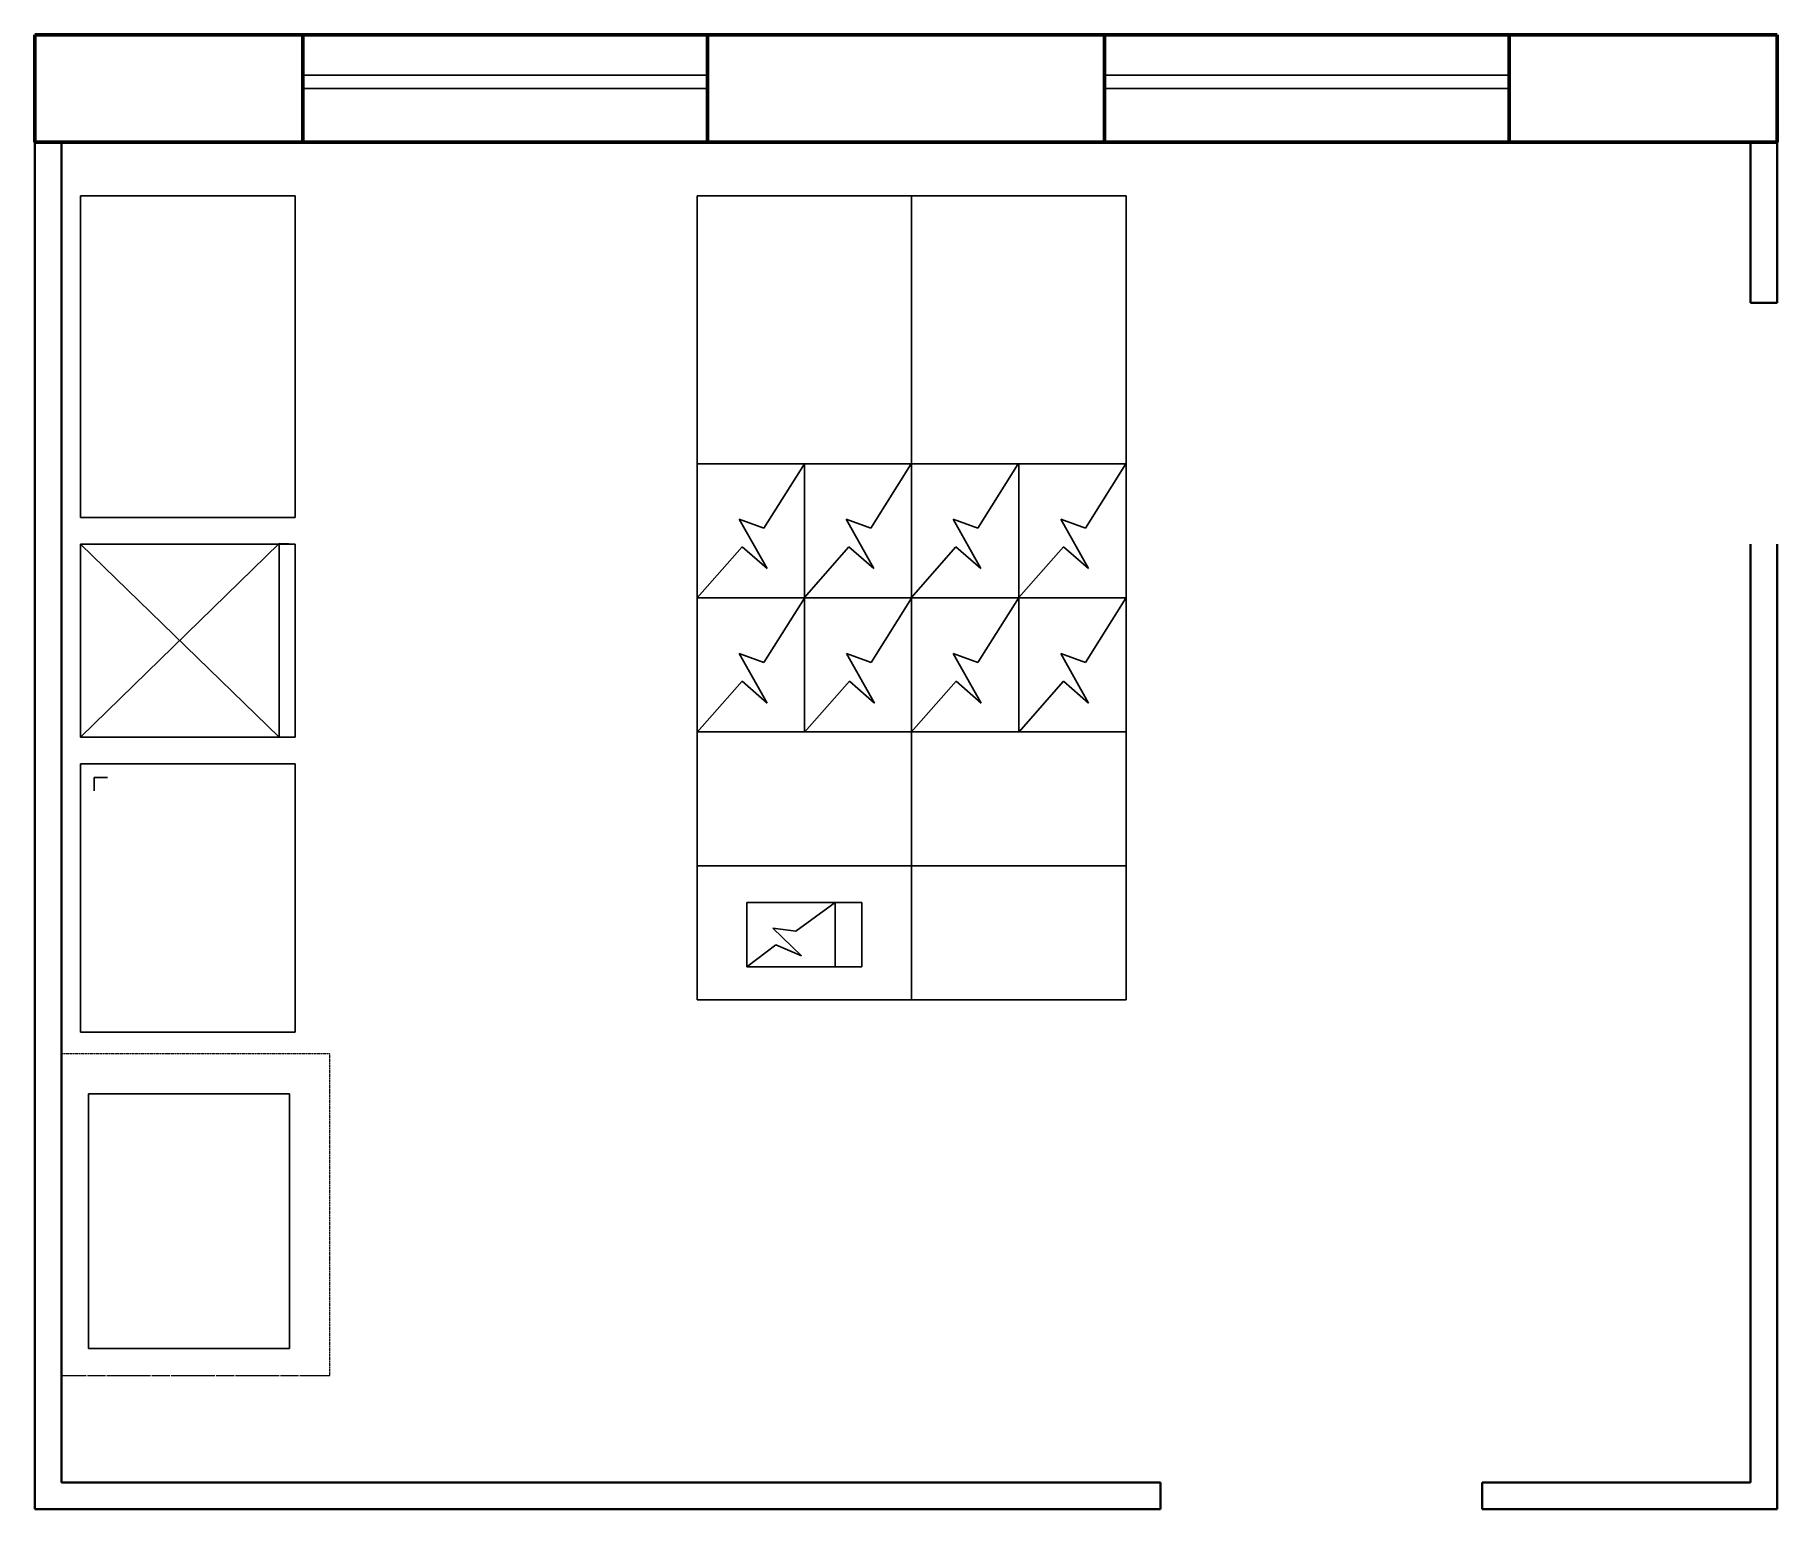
# Model space of a CAD drawing. Header units: millimetres. Extents: x 0 to 6500, y 0 to 5500.
import ezdxf

# ---------------------------------------------------------------- set-up
doc = ezdxf.new("R2010")
doc.units = ezdxf.units.MM
doc.linetypes.add('ГОСТ 2.303 4', pattern=[7, 5, -2, 0])
doc.linetypes.add('ГОСТ 2.303 5', pattern=[24, 20, -1.5, 1, -1.5])
for name, color, linetype, lineweight in [('Вентиляция', 2, 'ГОСТ 2.303 4', 20), ('Оборудование', 6, 'Continuous', 25), ('Окна', 5, 'Continuous', 30), ('Перегородки', 3, 'Continuous', 40), ('Стены', 1, 'Continuous', 60)]:
    doc.layers.add(name, color=color, linetype=linetype, lineweight=lineweight)

msp = doc.modelspace()

# ---------------------------------------------------------------- linework, layer by layer
at = {"layer": 'Вентиляция', "linetype": 'ГОСТ 2.303 4'}
for p, q in [((1100, 1699.2), (100, 1699.2)), ((1100, 499.2), (1100, 1699.2))]:
    msp.add_line(p, q, dxfattribs=at)
at = {"layer": 'Вентиляция', "linetype": 'ГОСТ 2.303 5'}
msp.add_line((100, 499.2), (1100, 499.2), dxfattribs=at)
at = {"layer": 'Оборудование'}
for p, q in [((170.8, 5100), (170.8, 5100)), ((100.5, 5050), (100.5, 5050)), ((170.8, 3700), (170.1, 4900)), ((170.8, 4900), (970.8, 4900)), ((970.8, 4900), (970.8, 3700)), ((970.8, 3700), (170.8, 3700)), ((170.8, 3600), (170.8, 2880)), ((170.8, 3600), (970.8, 3600)), ((970.8, 2880), (970.8, 3600)), ((170.8, 2880), (970.8, 2880)), ((170.8, 2780), (970.8, 2780)), ((170.8, 1780), (170.8, 2780)), ((970.8, 2780), (970.8, 1780)), ((970.8, 1780), (170.8, 1780)), ((200, 599.2), (200, 1549.2)), ((200, 1549.2), (950, 1549.2)), ((950, 1549.2), (950, 599.2)), ((724.5, 599.2), (200, 599.2)), ((950, 599.2), (200, 599.2))]:
    msp.add_line(p, q, dxfattribs=at)
at = {"layer": 'Оборудование', "linetype": 'Continuous'}
for p, q in [((2470.8, 4900), (2470.8, 3900)), ((2470.8, 4900), (3270.8, 4900)), ((3270.8, 4900), (3270.8, 3900)), ((4070.8, 4900), (3270.8, 4900)), ((3270.8, 4900), (3270.8, 3900)), ((4070.8, 4900), (4070.8, 3900)), ((3270.8, 3900), (2470.8, 3900)), ((2470.8, 2900), (2470.8, 3900)), ((3270.8, 3900), (2470.8, 3900)), ((2719.6, 3659.9), (2870.8, 3900)), ((2870.8, 3900), (2870.8, 2900)), ((3118.6, 3659.9), (3269.8, 3900)), ((3270.8, 3900), (4070.8, 3900)), ((3270.8, 2900), (3270.8, 3900)), ((3270.8, 2900), (3270.8, 3900)), ((3270.8, 3900), (4070.8, 3900)), ((3517.6, 3659.9), (3668.8, 3900)), ((3670.8, 3900), (3670.8, 2900)), ((3919.1, 3659.9), (4070.3, 3900)), ((4070.8, 2900), (4070.8, 3900)), ((2731.6, 3508.7), (2627.8, 3693)), ((2627.8, 3693), (2719.6, 3659.9)), ((3130.6, 3508.7), (3026.8, 3693)), ((3026.8, 3693), (3118.6, 3659.9)), ((3529.6, 3508.7), (3425.8, 3693)), ((3425.8, 3693), (3517.6, 3659.9)), ((3931.1, 3508.7), (3827.3, 3693)), ((3827.3, 3693), (3919.1, 3659.9)), ((911.8, 3602), (170.8, 2880)), ((170.8, 3600), (911.8, 2880.4)), ((911.8, 3602), (911.8, 2880.4)), ((2470.8, 3400), (2638.3, 3590.6)), ((2638.3, 3590.6), (2731.6, 3508.7)), ((2869.8, 3400), (3037.3, 3590.6)), ((3037.3, 3590.6), (3130.6, 3508.7)), ((3268.8, 3400), (3436.3, 3590.6)), ((3436.3, 3590.6), (3529.6, 3508.7)), ((3670.3, 3400), (3837.8, 3590.6)), ((3837.8, 3590.6), (3931.1, 3508.7)), ((2470.8, 3400), (4070.8, 3400)), ((2719.6, 3158.6), (2870.8, 3398.7)), ((3119.9, 3158.6), (3271, 3398.7)), ((3518.2, 3158.6), (3669.4, 3398.7)), ((3919.3, 3158.6), (4070.4, 3398.7)), ((2731.6, 3007.4), (2627.8, 3191.7)), ((2627.8, 3191.7), (2719.6, 3158.6)), ((3131.9, 3007.4), (3028, 3191.7)), ((3028, 3191.7), (3119.9, 3158.6)), ((3530.2, 3007.4), (3426.4, 3191.7)), ((3426.4, 3191.7), (3518.2, 3158.6)), ((3931.3, 3007.4), (3827.4, 3191.7)), ((3827.4, 3191.7), (3919.3, 3158.6)), ((2470.8, 2898.7), (2638.3, 3089.3)), ((2638.3, 3089.3), (2731.6, 3007.4)), ((2871, 2898.7), (3038.6, 3089.3)), ((3038.6, 3089.3), (3131.9, 3007.4)), ((3269.4, 2898.7), (3436.9, 3089.3)), ((3436.9, 3089.3), (3530.2, 3007.4)), ((3670.4, 2898.7), (3838, 3089.3)), ((3838, 3089.3), (3931.3, 3007.4)), ((2470.8, 2900), (3270.8, 2900)), ((2470.8, 2900), (2470.8, 1900)), ((2470.8, 2900), (3270.8, 2900)), ((4070.8, 2900), (3270.8, 2900)), ((3270.8, 2900), (3270.8, 1900)), ((4070.8, 2900), (3270.8, 2900)), ((3270.8, 2900), (3270.8, 1900)), ((4070.8, 2900), (4070.8, 1900)), ((220.8, 2730), (270.8, 2730)), ((220.8, 2730), (220.8, 2680)), ((2470.8, 2400), (4070.8, 2400)), ((2655.8, 2263.3), (2655.8, 2023.3)), ((3085.8, 2263.3), (2655.8, 2263.3)), ((2839.6, 2156), (2985.8, 2263.3)), ((2985.8, 2263.3), (2985.8, 2023.3)), ((3085.8, 2023.3), (3085.8, 2263.3)), ((2860.7, 2064.6), (2753.3, 2167)), ((2753.3, 2167), (2839.6, 2156)), ((2655.8, 2023.3), (2764.3, 2104.8)), ((2764.3, 2104.8), (2860.7, 2064.6)), ((2655.8, 2023.3), (3085.8, 2023.3)), ((3270.8, 1900), (2470.8, 1900)), ((3270.8, 1900), (4070.8, 1900))]:
    msp.add_line(p, q, dxfattribs=at)
at = {"layer": 'Оборудование', "linetype": 'ГОСТ 2.303 5'}
msp.add_line((970.8, 3600), (911.8, 3602), dxfattribs=at)
at = {"layer": 'Окна'}
for p, q in [((1000, 5350), (2510, 5350)), ((3990, 5350), (5500, 5350)), ((1000, 5300), (2510, 5300)), ((3990, 5300), (5500, 5300))]:
    msp.add_line(p, q, dxfattribs=at)
at = {"layer": 'Перегородки'}
for p, q in [((0, 5100), (0, 0)), ((6400, 5100), (6400, 4500)), ((6500, 5100), (6500, 4500)), ((6400, 4500), (6500, 4500)), ((200, 99.2), (349.5, 99.2)), ((0, 0), (7.1, 0))]:
    msp.add_line(p, q, dxfattribs=at)
at = {"layer": 'Перегородки', "ltscale": 100}
for p, q in [((100, 100), (100, 5100)), ((6400, 3600), (6400, 100)), ((6500, 3600), (6500, 0)), ((4200, 100), (100, 100)), ((4200, 100), (4200, 0)), ((5400, 100), (5400, 0)), ((6400, 100), (5400, 100)), ((4200, 0), (0, 0)), ((6500, 0), (5400, 0))]:
    msp.add_line(p, q, dxfattribs=at)
at = {"layer": 'Стены', "ltscale": 100}
for p, q in [((0, 5500), (1000, 5500)), ((1000, 5100), (1000, 5500)), ((2510, 5500), (3990, 5500)), ((2510, 5100), (2510, 5500)), ((3990, 5500), (3990, 5100)), ((5500, 5500), (5500, 5100)), ((5500, 5500), (6500, 5500)), ((0, 5100), (1000, 5100)), ((2510, 5100), (3990, 5100))]:
    msp.add_line(p, q, dxfattribs=at)
at = {"layer": 'Стены'}
for p, q in [((0, 5500), (0, 5100)), ((1000, 5500), (2510, 5500)), ((3990, 5500), (5500, 5500)), ((6500, 5500), (6500, 5100)), ((1000, 5100), (2510, 5100)), ((3990, 5100), (5500, 5100)), ((5500, 5100), (5500, 5100)), ((5500, 5100), (6500, 5100))]:
    msp.add_line(p, q, dxfattribs=at)

doc.saveas('drawing.dxf')
